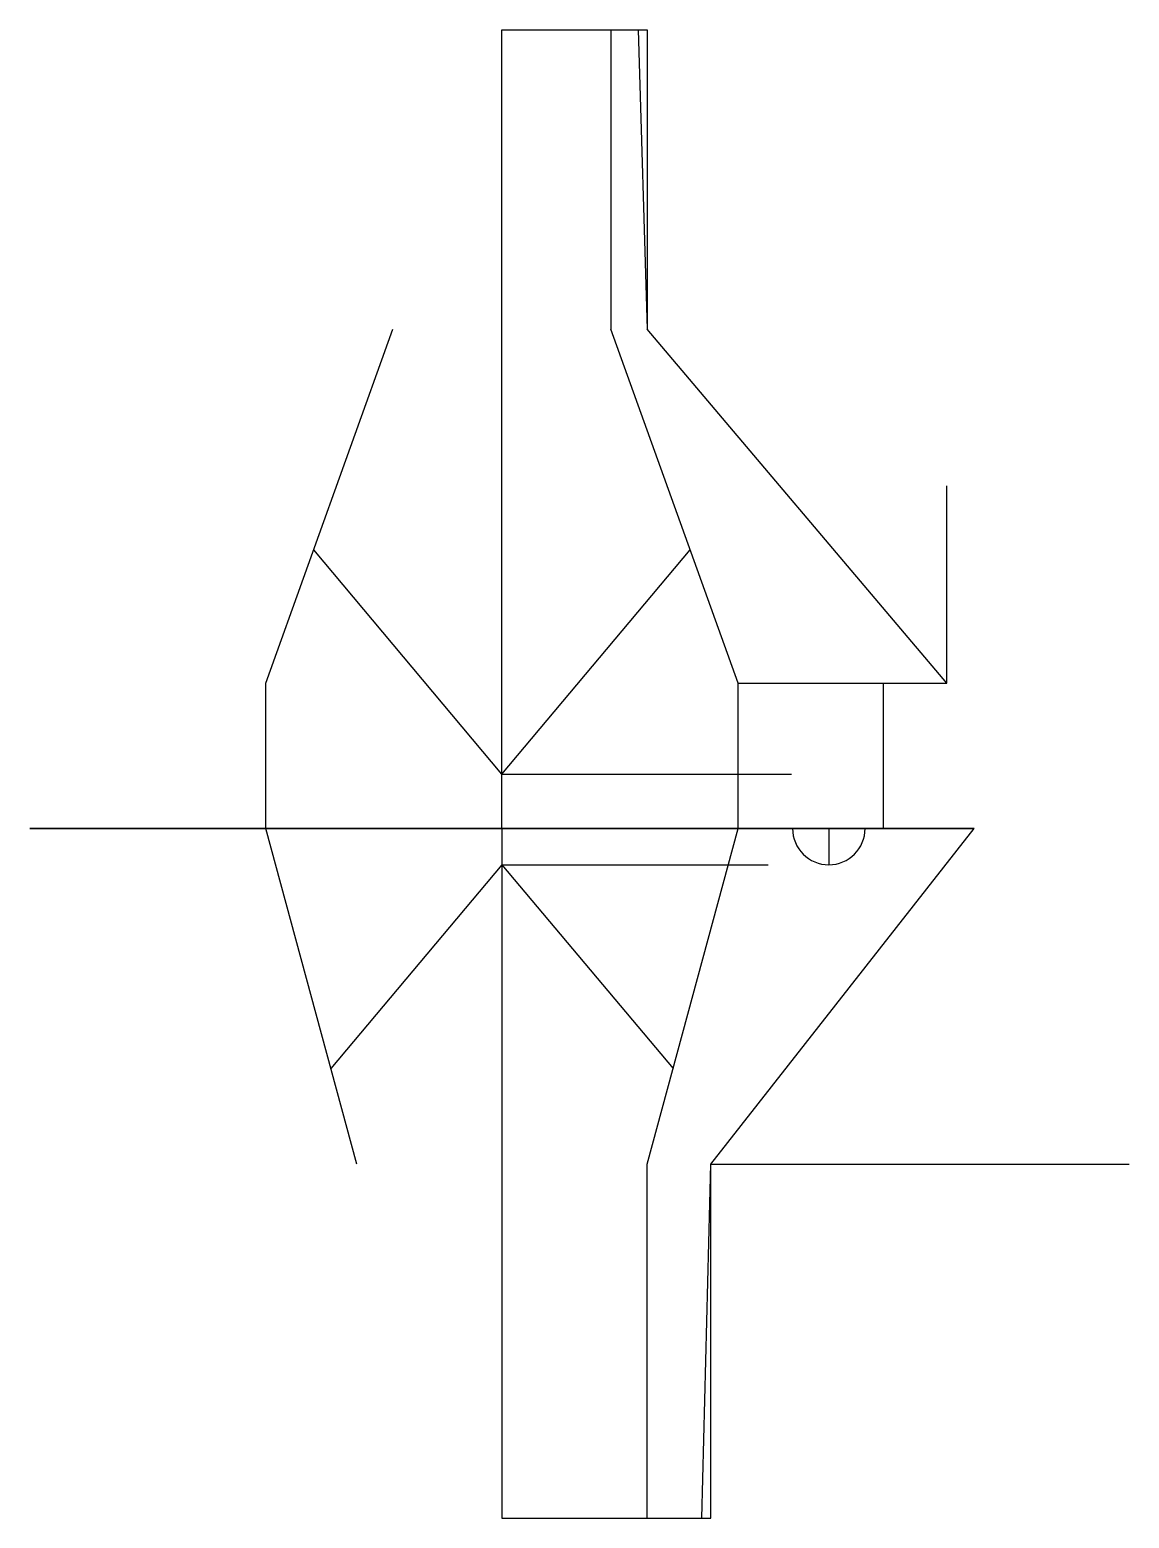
# Model space of a CAD drawing. Header units: centimetres. Extents: x -2.6 to 3.45, y -3.8 to 4.4.
import ezdxf

# ---------------------------------------------------------------- set-up
doc = ezdxf.new("R2010")
doc.units = ezdxf.units.CM
doc.header["$MEASUREMENT"] = 0
for name, color, linetype in [('Virus Filter 2.0 v6_Sketch2', 7, 'Continuous'), ('Virus Filter 2.0 v6_Sketch3', 7, 'Continuous'), ('Virus Filter 2.0 v6_Sketch4', 7, 'Continuous')]:
    doc.layers.add(name, color=color, linetype=linetype)

msp = doc.modelspace()

# ---------------------------------------------------------------- linework, layer by layer
at = {"layer": 'Virus Filter 2.0 v6_Sketch2', "extrusion": (0, 1, 0)}
for radius in [2.6, 2.4, 1.8, 1.3]:
    msp.add_circle((0, 0), radius, dxfattribs=at)
at = {"layer": 'Virus Filter 2.0 v6_Sketch2'}
msp.add_point((0, 0), dxfattribs=at)
at = {"layer": 'Virus Filter 2.0 v6_Sketch3'}
for p, q in [((0, 0), (-1.6, 0)), ((0, 0), (1.6, 0)), ((0, 0), (0, -3.8)), ((0, 0), (0, -0.2)), ((0, 0), (0, -0.2)), ((0.8, -1.85), (1.3, 0)), ((1.15, -1.85), (2.6, 0)), ((1.6, 0), (1.3, 0)), ((1.6, 0), (1.8, 0)), ((1.8, 0), (2, 0)), ((1.8, 0), (1.8, -0.2)), ((2, 0), (2.6, 0)), ((-0.8, -1.85), (-1.3, 0)), ((0, -0.2), (-0.9424, -1.3231)), ((0, -0.2), (0.5346, -0.2)), ((0, -0.2), (1.4661, -0.2)), ((0, -0.2), (0.9424, -1.3231)), ((0.8, -3.8), (0.8, -1.85)), ((1.1, -3.8), (1.15, -1.85)), ((1.15, -3.8), (1.15, -1.85)), ((1.15, -1.85), (3.4539, -1.85)), ((0, -3.8), (0.8, -3.8)), ((0.8, -3.8), (1.1, -3.8)), ((1.1, -3.8), (1.15, -3.8))]:
    msp.add_line(p, q, dxfattribs=at)
msp.add_arc((1.8, 0), 0.2, 180, 360, dxfattribs=at)
msp.add_point((0, 0), dxfattribs=at)
at = {"layer": 'Virus Filter 2.0 v6_Sketch4'}
for p, q in [((0, 0), (0, 4.4)), ((0, 4.4), (0.6, 4.4)), ((0.6, 4.4), (0.75, 4.4)), ((0.6, 4.4), (0.6, 2.75)), ((0.75, 4.4), (0.8, 2.75)), ((0.75, 4.4), (0.8, 4.4)), ((0.8, 4.4), (0.8, 2.75)), ((-1.3, 0.8), (-0.6, 2.75)), ((1.3, 0.8), (0.6, 2.75)), ((2.45, 0.8), (0.8, 2.75)), ((2.45, 0.8), (2.45, 1.887)), ((0, 0.3), (-1.0362, 1.5349)), ((0, 0.3), (1.0362, 1.5349)), ((-1.3, 0), (-1.3, 0.8)), ((1.3, 0), (1.3, 0.8)), ((1.3, 0.8), (2.45, 0.8)), ((2.1, 0.8), (2.45, 0.8)), ((2.1, 0), (2.1, 0.8)), ((0, 0.3), (0.5065, 0.3)), ((0, 0), (0, 0.3)), ((0, 0.3), (1.5944, 0.3)), ((0, 0), (0, 0.3)), ((0, 0), (-1.3, 0)), ((0, 0), (1.3, 0)), ((0, 0), (2.1, 0))]:
    msp.add_line(p, q, dxfattribs=at)
msp.add_point((0, 0), dxfattribs=at)

doc.saveas('drawing.dxf')
